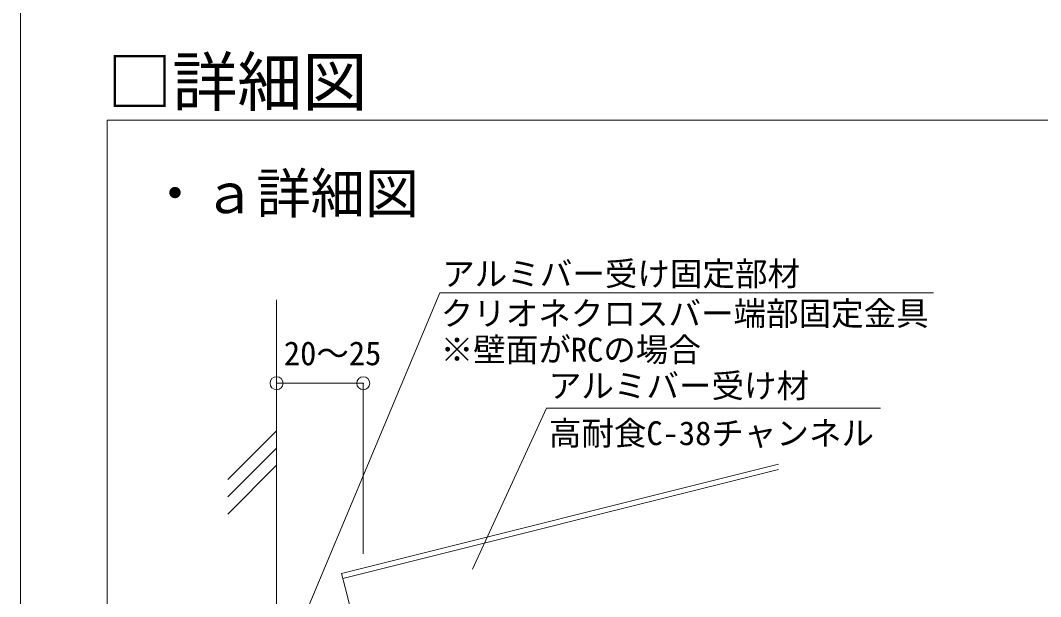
# Model space of a CAD drawing. Units: millimetres on the paper, with parts at other scales. Extents: x -195 to 195, y -135 to 132.
# Drawn here: x -195 to -147.96, y 8.95 to 35.5 of the extents above; entities that cross this region are included whole.
import ezdxf
from ezdxf.enums import TextEntityAlignment as Align

# ---------------------------------------------------------------- set-up
doc = ezdxf.new("R2010")
doc.units = ezdxf.units.MM
doc.header["$PDMODE"] = 32
doc.header["$PDSIZE"] = 0.6
for name, color, linetype, lineweight in [('3-2_野縁受け', 3, 'Continuous', 18), ('3-5_寸法', 4, 'Continuous', 9), ('3-6_文字', 7, 'Continuous', 18), ('3-9_躯体他', 4, 'Continuous', 9), ('F-3_野縁', 3, 'Continuous', 18)]:
    doc.layers.add(name, color=color, linetype=linetype, lineweight=lineweight)
doc.layers.add('F-6_文字', color=7, linetype='Continuous')
doc.styles.add('ＭＳ ゴシック', font='')
doc.styles.get('ＭＳ ゴシック').set_extended_font_data('MS Gothic')

msp = doc.modelspace()

# ---------------------------------------------------------------- linework, layer by layer
at = {"layer": '3-2_野縁受け'}
for p, q in [((-180.189, 10.017), (-160.038, 15.05)), ((-180.131, 9.785), (-160.038, 14.802)), ((-180.189, 10.017), (-180.026, 9.363)), ((-180.026, 9.364), (-178.494, 3.23))]:
    msp.add_line(p, q, dxfattribs=at)
at = {"layer": '3-5_寸法'}
for p, q in [((-183.189, 18.779), (-183.189, 14.919)), ((-183.189, 18.779), (-179.189, 18.779)), ((-179.189, 18.779), (-179.189, 10.913))]:
    msp.add_line(p, q, dxfattribs=at)
at = {"layer": '3-5_寸法', "color": 3}
for p in [(-183.189, 18.779), (-179.189, 18.779)]:
    msp.add_point(p, dxfattribs=at)
at = {"layer": '3-6_文字'}
for p, q in [((-182.007, 7.822), (-175.654, 22.943)), ((-175.654, 22.943), (-152.906, 22.943)), ((-174.158, 10.212), (-170.737, 17.629)), ((-170.737, 17.629), (-167.893, 17.629)), ((-155.338, 17.629), (-170.737, 17.629))]:
    msp.add_line(p, q, dxfattribs=at)
at = {"layer": '3-9_躯体他'}
for p, q in [((-183.189, -9.478), (-183.189, 22.631)), ((-183.189, 16.59), (-185.439, 14.34)), ((-183.189, 15.795), (-185.439, 13.545)), ((-183.189, 14.999), (-185.439, 12.749))]:
    msp.add_line(p, q, dxfattribs=at)
at = {"layer": 'F-3_野縁'}
for p, q in [((-195, 132.5), (-195, -132.5)), ((-191, 30.912), (-2, 30.912)), ((-191, 30.912), (-191, -23.241))]:
    msp.add_line(p, q, dxfattribs=at)

# ---------------------------------------------------------------- texts
at = {"layer": '3-5_寸法', "style": 'ＭＳ ゴシック'}
msp.add_text('20～25', height=1.1, dxfattribs=at).set_placement((-182.851, 19.279), align=Align.BOTTOM_LEFT)
at = {"layer": '3-6_文字', "style": 'ＭＳ ゴシック'}
for s, height, p in [('・ａ詳細図', 1.833, (-189.123, 26.069)), ('アルミバー受け固定部材', 1.1, (-175.554, 22.946)), ('クリオネクロスバー端部固定金具', 1.1, (-175.622, 21.117)), ('※壁面がRCの場合', 1.1, (-175.622, 19.449)), ('アルミバー受け材', 1.1, (-170.637, 17.785)), ('高耐食C-38チャンネル', 1.1, (-170.637, 15.597))]:
    msp.add_text(s, height=height, dxfattribs=at).set_placement(p, align=Align.BOTTOM_LEFT)
at = {"layer": 'F-6_文字', "style": 'ＭＳ ゴシック'}
msp.add_text('□詳細図', height=2.199, dxfattribs=at).set_placement((-191, 30.912), align=Align.BOTTOM_LEFT)

doc.saveas('drawing.dxf')
